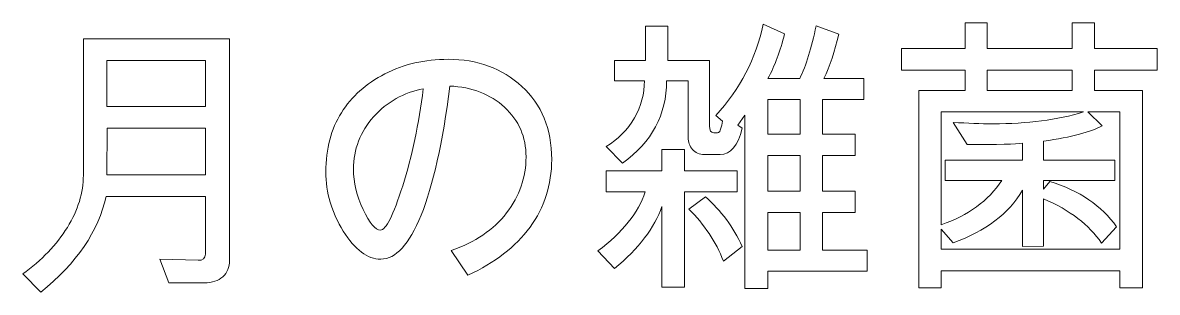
# Model space of a CAD drawing. Header units: inches. Extents: x 186 to 708, y -153 to -29.
import ezdxf

# ---------------------------------------------------------------- set-up
doc = ezdxf.new("R2010")
doc.units = ezdxf.units.IN
doc.header["$MEASUREMENT"] = 0
doc.layers.add('Layer 1', color=7, linetype='Continuous')

# ---------------------------------------------------------------- blocks, each defined once
blk = doc.blocks.new('block 2')
at = {"layer": 'Layer 1', "lineweight": 0}
for points in [[(707.96, -50.73), (679.13, -50.73), (679.13, -60.06), (701.08, -60.06), (701.08, -150.64), (690.76, -150.64), (690.76, -142.78), (608.57, -142.78), (608.57, -150.64), (598.26, -150.64), (598.26, -60.06), (619.55, -60.06), (619.55, -50.73), (590.39, -50.73), (590.39, -40.82), (619.55, -40.82), (619.55, -28.91), (629.8, -28.91), (629.8, -40.82), (668.81, -40.82), (668.81, -28.91), (679.13, -28.91), (679.13, -40.82), (707.96, -40.82), (707.96, -50.73)], [(270.3, -67.46), (270.3, -46.24), (224.94, -46.24), (224.94, -67.46), (270.3, -67.46)], [(668.81, -60.06), (668.81, -50.73), (629.8, -50.73), (629.8, -60.06), (668.81, -60.06)], [(543.71, -80.09), (543.71, -64.22), (528.83, -64.22), (528.83, -80.09), (543.71, -80.09)], [(270.3, -98.8), (270.3, -77.38), (225.2, -77.38), (224.94, -98.8), (270.3, -98.8)], [(543.71, -106.21), (543.71, -89.81), (528.83, -89.81), (528.83, -106.21), (543.71, -106.21)], [(543.71, -133.32), (543.71, -116), (528.83, -116), (528.83, -133.32), (543.71, -133.32)]]:
    blk.add_lwpolyline(points, dxfattribs=at)
for points, knots in [([(574.59, -143.04), (574.59, -143.04), (528.83, -143.04), (528.83, -143.04), (528.83, -143.04), (528.83, -150.91), (528.83, -150.91), (528.83, -150.91), (518.25, -150.91), (518.25, -150.91), (518.25, -150.91), (518.25, -71.3), (518.25, -71.3), (518.25, -71.3), (515.14, -75.99), (515.14, -75.99), (515.14, -75.99), (517.13, -77.38), (517.13, -77.38), (515.14, -85.4), (511.77, -89.42), (507.01, -89.42), (507.01, -89.42), (499.67, -89.42), (499.67, -89.42), (497.34, -89.42), (495.52, -88.63), (494.22, -87.07), (492.92, -85.5), (492.27, -83.71), (492.27, -81.68), (492.27, -81.68), (492.27, -55.56), (492.27, -55.56), (492.27, -55.56), (482.35, -55.56), (482.35, -55.56), (482.35, -71.08), (475.58, -83.69), (462.05, -93.38), (462.05, -93.38), (454.58, -85.78), (454.58, -85.78), (460.13, -82.43), (464.45, -78.05), (467.54, -72.65), (470.62, -67.25), (472.17, -61.56), (472.17, -55.56), (472.17, -55.56), (458.41, -55.56), (458.41, -55.56), (458.41, -55.56), (458.41, -46.24), (458.41, -46.24), (458.41, -46.24), (472.63, -46.24), (472.63, -46.24), (472.63, -46.24), (472.63, -30.5), (472.63, -30.5), (472.63, -30.5), (482.88, -30.5), (482.88, -30.5), (482.88, -30.5), (482.88, -46.24), (482.88, -46.24), (482.88, -46.24), (502.12, -46.24), (502.12, -46.24), (502.12, -46.24), (502.12, -76.32), (502.12, -76.32), (502.12, -78.4), (502.76, -79.43), (504.04, -79.43), (504.04, -79.43), (505.76, -79.43), (505.76, -79.43), (506.11, -79.43), (506.45, -79.23), (506.78, -78.84), (507.11, -78.44), (507.54, -76.88), (508.07, -74.14), (508.07, -74.14), (504.96, -71.56), (504.96, -71.56), (516.11, -59.4), (523.39, -45.4), (526.78, -29.58), (526.78, -29.58), (536.63, -34.07), (536.63, -34.07), (534.65, -41.92), (532.09, -48.73), (528.96, -54.5), (528.96, -54.5), (543.58, -54.5), (543.58, -54.5), (546.49, -48.6), (549, -40.55), (551.12, -30.37), (551.12, -30.37), (561.56, -34.2), (561.56, -34.2), (559.67, -42.05), (557.37, -48.82), (554.69, -54.5), (554.69, -54.5), (573.07, -54.5), (573.07, -54.5), (573.07, -54.5), (573.07, -64.22), (573.07, -64.22), (573.07, -64.22), (553.96, -64.22), (553.96, -64.22), (553.96, -64.22), (553.96, -80.09), (553.96, -80.09), (553.96, -80.09), (569.03, -80.09), (569.03, -80.09), (569.03, -80.09), (569.03, -89.81), (569.03, -89.81), (569.03, -89.81), (553.96, -89.81), (553.96, -89.81), (553.96, -89.81), (553.96, -106.21), (553.96, -106.21), (553.96, -106.21), (569.03, -106.21), (569.03, -106.21), (569.03, -106.21), (569.03, -116), (569.03, -116), (569.03, -116), (553.96, -116), (553.96, -116), (553.96, -116), (553.96, -133.32), (553.96, -133.32), (553.96, -133.32), (574.59, -133.32), (574.59, -133.32), (574.59, -133.32), (574.59, -143.04), (574.59, -143.04)], [0, 0, 0, 0, 1, 1, 1, 2, 2, 2, 3, 3, 3, 4, 4, 4, 5, 5, 5, 6, 6, 6, 7, 7, 7, 8, 8, 8, 9, 9, 9, 10, 10, 10, 11, 11, 11, 12, 12, 12, 13, 13, 13, 14, 14, 14, 15, 15, 15, 16, 16, 16, 17, 17, 17, 18, 18, 18, 19, 19, 19, 20, 20, 20, 21, 21, 21, 22, 22, 22, 23, 23, 23, 24, 24, 24, 25, 25, 25, 26, 26, 26, 27, 27, 27, 28, 28, 28, 29, 29, 29, 30, 30, 30, 31, 31, 31, 32, 32, 32, 33, 33, 33, 34, 34, 34, 35, 35, 35, 36, 36, 36, 37, 37, 37, 38, 38, 38, 39, 39, 39, 40, 40, 40, 41, 41, 41, 42, 42, 42, 43, 43, 43, 44, 44, 44, 45, 45, 45, 46, 46, 46, 47, 47, 47, 48, 48, 48, 49, 49, 49, 50, 50, 50, 50]), ([(281.41, -138.01), (281.41, -141.19), (280.37, -143.7), (278.3, -145.55), (276.23, -147.4), (273.43, -148.33), (269.9, -148.33), (269.9, -148.33), (253.5, -148.33), (253.5, -148.33), (253.5, -148.33), (249.4, -137.49), (249.4, -137.49), (249.4, -137.49), (266.92, -138.01), (266.92, -138.01), (269.17, -138.15), (270.3, -137.2), (270.3, -135.17), (270.3, -135.17), (270.3, -108.66), (270.3, -108.66), (270.3, -108.66), (224.67, -108.66), (224.67, -108.66), (221.23, -124.62), (211.21, -139.29), (194.59, -152.69), (194.59, -152.69), (186.32, -144.3), (186.32, -144.3), (195.09, -137.99), (201.94, -130.86), (206.85, -122.91), (211.77, -114.95), (214.23, -106.96), (214.23, -98.94), (214.23, -98.94), (214.23, -36.32), (214.23, -36.32), (214.23, -36.32), (281.41, -36.32), (281.41, -36.32), (281.41, -36.32), (281.41, -138.01), (281.41, -138.01)], [0, 0, 0, 0, 1, 1, 1, 2, 2, 2, 3, 3, 3, 4, 4, 4, 5, 5, 5, 6, 6, 6, 7, 7, 7, 8, 8, 8, 9, 9, 9, 10, 10, 10, 11, 11, 11, 12, 12, 12, 13, 13, 13, 14, 14, 14, 15, 15, 15, 15]), ([(382.7, -58.01), (379.4, -84.02), (375, -103.76), (369.51, -117.25), (364.02, -130.74), (357.84, -137.49), (350.97, -137.49), (344.79, -137.49), (339.04, -133.2), (333.71, -124.62), (328.37, -116.05), (325.71, -106.98), (325.71, -97.42), (325.71, -86.79), (328.08, -77.75), (332.82, -70.27), (337.55, -62.8), (344.23, -56.84), (352.85, -52.39), (361.47, -47.94), (371.18, -45.71), (381.98, -45.71), (395.38, -45.71), (406.65, -49.85), (415.8, -58.14), (424.94, -66.43), (429.52, -77.62), (429.52, -91.73), (429.52, -103.32), (426.2, -113.67), (419.57, -122.77), (412.93, -131.88), (403.4, -139.23), (390.97, -144.83), (390.97, -144.83), (383.37, -133.45), (383.37, -133.45), (394.3, -129.79), (402.76, -124.06), (408.76, -116.26), (414.75, -108.46), (417.75, -99.89), (417.75, -90.54), (417.75, -81.37), (414.45, -73.77), (407.86, -67.73), (401.27, -61.69), (392.89, -58.45), (382.7, -58.01)], [0, 0, 0, 0, 1, 1, 1, 2, 2, 2, 3, 3, 3, 4, 4, 4, 5, 5, 5, 6, 6, 6, 7, 7, 7, 8, 8, 8, 9, 9, 9, 10, 10, 10, 11, 11, 11, 12, 12, 12, 13, 13, 13, 14, 14, 14, 15, 15, 15, 16, 16, 16, 16]), ([(370.47, -59.26), (361.43, -60.98), (353.83, -65.26), (347.66, -72.09), (341.49, -78.92), (338.4, -86.97), (338.4, -96.23), (338.4, -102.22), (339.88, -108.37), (342.83, -114.67), (345.79, -120.98), (348.45, -124.13), (350.83, -124.13), (353.3, -124.13), (356.7, -117.35), (361.02, -103.8), (365.34, -90.24), (368.49, -75.4), (370.47, -59.26)], [0, 0, 0, 0, 1, 1, 1, 2, 2, 2, 3, 3, 3, 4, 4, 4, 5, 5, 5, 6, 6, 6, 6]), ([(690.76, -132.92), (690.76, -132.92), (690.76, -69.91), (690.76, -69.91), (690.76, -69.91), (676.02, -69.91), (676.02, -69.91), (676.02, -69.91), (682.63, -76.19), (682.63, -76.19), (677.61, -79.1), (668.61, -81.48), (655.65, -83.33), (655.65, -83.33), (655.65, -91.99), (655.65, -91.99), (655.65, -91.99), (688.45, -91.99), (688.45, -91.99), (688.45, -91.99), (688.45, -101.32), (688.45, -101.32), (688.45, -101.32), (655.65, -101.32), (655.65, -101.32), (655.65, -101.32), (655.65, -105.42), (655.65, -105.42), (655.65, -105.42), (658.56, -101.78), (658.56, -101.78), (672.14, -106.06), (682.37, -113), (689.24, -122.61), (689.24, -122.61), (682.23, -130.08), (682.23, -130.08), (676.68, -121.71), (667.82, -114.96), (655.65, -109.85), (655.65, -109.85), (655.65, -131.54), (655.65, -131.54), (655.65, -131.54), (645.93, -131.67), (645.93, -131.67), (645.93, -131.67), (645.93, -105.81), (645.93, -105.81), (639.72, -116.61), (629.12, -124.66), (614.13, -129.95), (614.13, -129.95), (608.57, -123.67), (608.57, -123.67), (608.57, -123.67), (608.57, -132.92), (608.57, -132.92), (608.57, -132.92), (690.76, -132.92), (690.76, -132.92)], [0, 0, 0, 0, 1, 1, 1, 2, 2, 2, 3, 3, 3, 4, 4, 4, 5, 5, 5, 6, 6, 6, 7, 7, 7, 8, 8, 8, 9, 9, 9, 10, 10, 10, 11, 11, 11, 12, 12, 12, 13, 13, 13, 14, 14, 14, 15, 15, 15, 16, 16, 16, 17, 17, 17, 18, 18, 18, 19, 19, 19, 20, 20, 20, 20]), ([(673.97, -69.91), (673.97, -69.91), (608.57, -69.91), (608.57, -69.91), (608.57, -69.91), (608.57, -121.68), (608.57, -121.68), (620.92, -117.5), (630.22, -110.71), (636.48, -101.32), (636.48, -101.32), (610.43, -101.32), (610.43, -101.32), (610.43, -101.32), (610.43, -91.99), (610.43, -91.99), (610.43, -91.99), (645.93, -91.99), (645.93, -91.99), (645.93, -91.99), (645.93, -84.26), (645.93, -84.26), (643.16, -84.65), (634.67, -84.85), (620.48, -84.85), (620.48, -84.85), (614.13, -74.67), (614.13, -74.67), (620.7, -75.11), (626.8, -75.33), (632.44, -75.33), (648.27, -75.33), (662.11, -73.52), (673.97, -69.91)], [0, 0, 0, 0, 1, 1, 1, 2, 2, 2, 3, 3, 3, 4, 4, 4, 5, 5, 5, 6, 6, 6, 7, 7, 7, 8, 8, 8, 9, 9, 9, 10, 10, 10, 11, 11, 11, 11]), ([(514.75, -106.61), (514.75, -106.61), (490.61, -106.61), (490.61, -106.61), (490.61, -106.61), (490.61, -150.38), (490.61, -150.38), (490.61, -150.38), (480.17, -150.38), (480.17, -150.38), (480.17, -150.38), (480.17, -113.29), (480.17, -113.29), (476.82, -123.03), (469.56, -132.55), (458.41, -141.85), (458.41, -141.85), (450.81, -133.72), (450.81, -133.72), (462.14, -125.21), (469.37, -116.17), (472.5, -106.61), (472.5, -106.61), (454.58, -106.61), (454.58, -106.61), (454.58, -106.61), (454.58, -96.89), (454.58, -96.89), (454.58, -96.89), (480.17, -96.89), (480.17, -96.89), (480.17, -96.89), (480.17, -87.1), (480.17, -87.1), (480.17, -87.1), (490.61, -87.1), (490.61, -87.1), (490.61, -87.1), (490.61, -96.89), (490.61, -96.89), (490.61, -96.89), (514.75, -96.89), (514.75, -96.89), (514.75, -96.89), (514.75, -106.61), (514.75, -106.61)], [0, 0, 0, 0, 1, 1, 1, 2, 2, 2, 3, 3, 3, 4, 4, 4, 5, 5, 5, 6, 6, 6, 7, 7, 7, 8, 8, 8, 9, 9, 9, 10, 10, 10, 11, 11, 11, 12, 12, 12, 13, 13, 13, 14, 14, 14, 15, 15, 15, 15]), ([(517.13, -131.67), (517.13, -131.67), (508.47, -138.35), (508.47, -138.35), (505.07, -129.53), (499.76, -121.57), (492.53, -114.48), (492.53, -114.48), (500.2, -108.79), (500.2, -108.79), (507.43, -115.23), (513.07, -122.85), (517.13, -131.67)], [0, 0, 0, 0, 1, 1, 1, 2, 2, 2, 3, 3, 3, 4, 4, 4, 4])]:
    blk.add_open_spline(points, degree=3, knots=knots, dxfattribs=at)

msp = doc.modelspace()

# ---------------------------------------------------------------- block references
at = {"layer": 'Layer 1'}
msp.add_blockref('block 2', (0, 0), dxfattribs=at)

doc.saveas('drawing.dxf')
